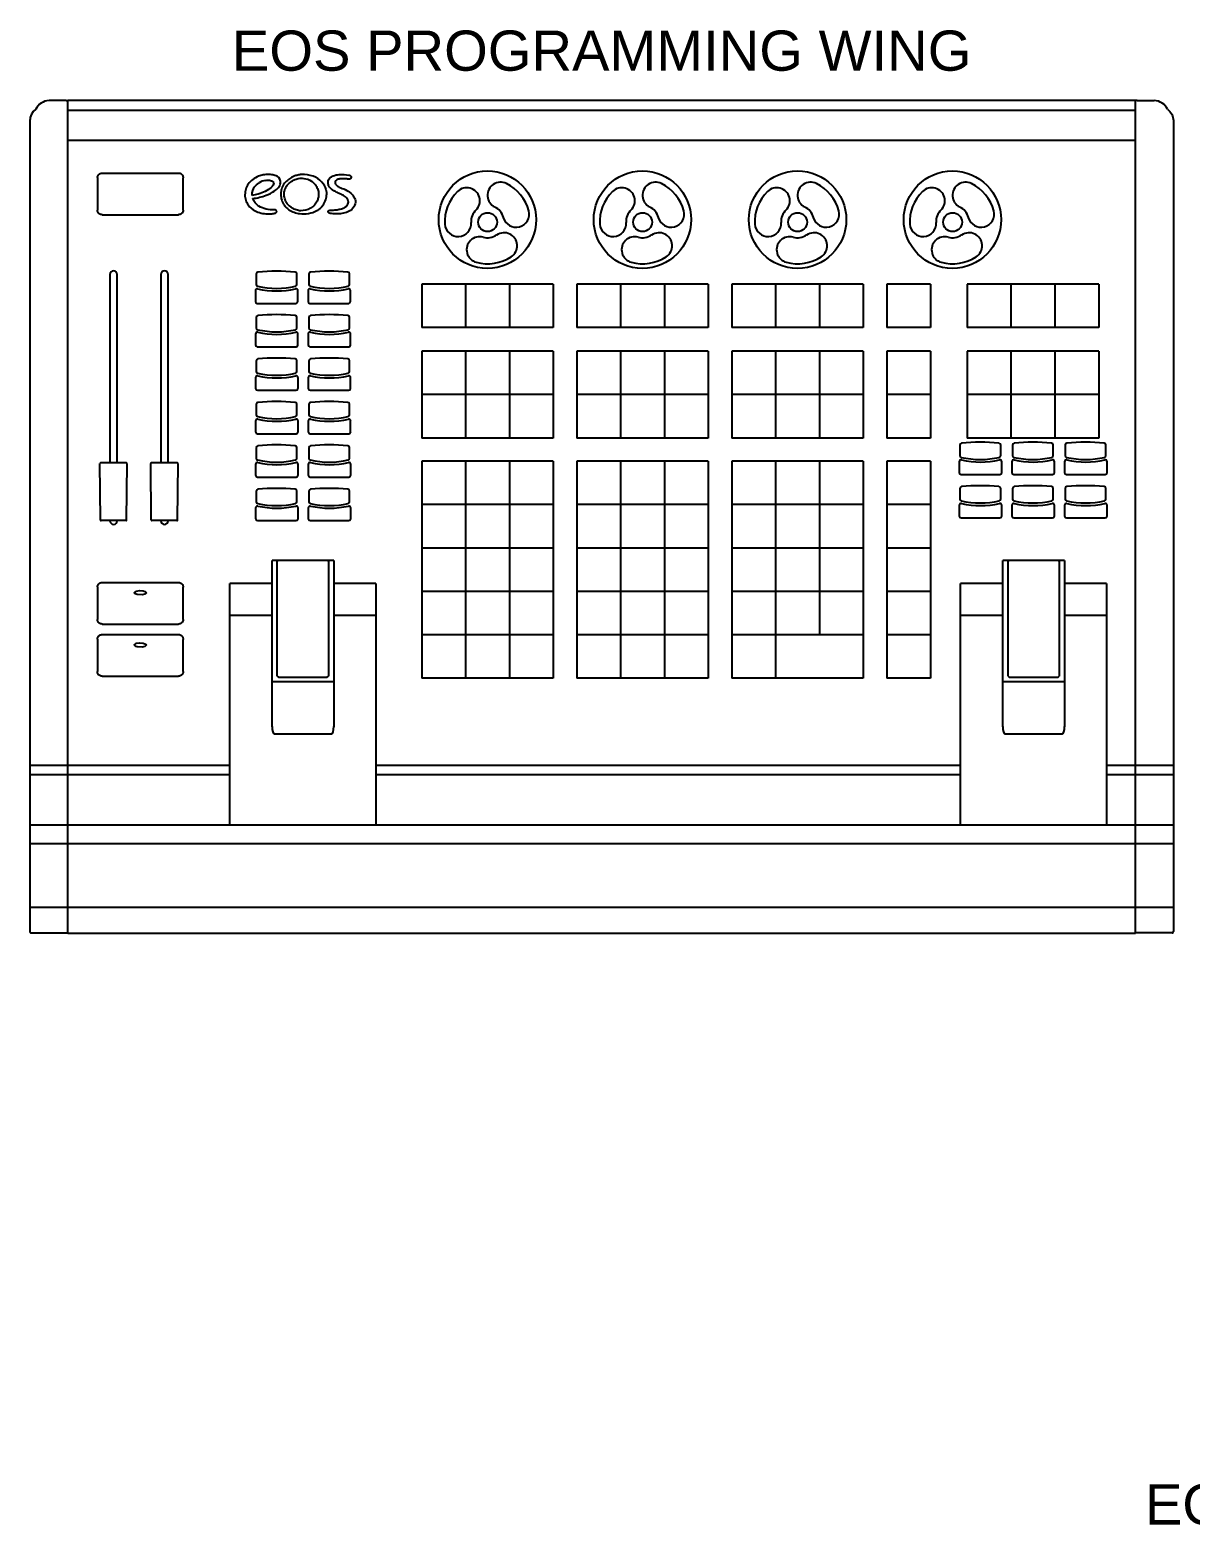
# Model space of a CAD drawing. Extents: x -49 to 275, y -8 to 142.
# Drawn here: x 40.23 to 60.06, y 45.81 to 71.37 of the extents above; entities that cross this region are included whole.
import ezdxf
from ezdxf.enums import TextEntityAlignment as Align

# ---------------------------------------------------------------- set-up
doc = ezdxf.new("R2010")
doc.units = 0
doc.header["$LTSCALE"] = 0.5
doc.header["$MEASUREMENT"] = 0
doc.layers.get('0').update_dxf_attribs({"linetype": 'CONTINUOUS'})
doc.layers.add('OBJECT', color=7, linetype='CONTINUOUS')
doc.layers.add('RISER', color=7, linetype='CONTINUOUS')
doc.styles.add('ARIAL', font='arial.ttf')

# ---------------------------------------------------------------- blocks, each defined once
blk = doc.blocks.new('*U42')
at = {"layer": 'RISER'}
for p, q in [((-9.155, 7.306), (-9.448, 7.303)), ((-9.155, 7.306), (-9.125, 7.304)), ((9.125, 7.304), (-9.125, 7.304)), ((-9.125, -6.937), (-9.125, 7.304)), ((9.155, 7.306), (9.125, 7.304)), ((9.125, -6.937), (9.125, 7.304)), ((9.155, 7.306), (9.448, 7.303)), ((-9.775, 6.96), (-9.775, 6.911)), ((-9.775, 6.908), (-9.775, -6.908)), ((9.125, 7.133), (-9.125, 7.133)), ((9.775, 6.96), (9.775, 6.911)), ((9.775, 6.908), (9.775, -6.908)), ((-9.125, 6.624), (9.125, 6.624)), ((-8.62, 5.987), (-8.62, 5.983)), ((-8.62, 5.983), (-8.62, 5.43)), ((-8.542, 6.064), (-7.233, 6.064)), ((-7.155, 5.987), (-7.155, 5.983)), ((-7.155, 5.43), (-7.155, 5.983)), ((-5.6, 5.435), (-5.601, 5.435)), ((-8.541, 5.352), (-7.234, 5.352)), ((-8.406, 4.329), (-8.406, 1.106)), ((-8.281, 1.106), (-8.281, 4.329)), ((-7.536, 4.329), (-7.536, 1.106)), ((-7.411, 1.106), (-7.411, 4.329)), ((-5.905, 4.34), (-5.905, 4.158)), ((-5.209, 4.158), (-5.209, 4.34)), ((-5.005, 4.34), (-5.005, 4.158)), ((-4.309, 4.158), (-4.309, 4.34)), ((-3.077, 4.164), (-3.077, 3.421)), ((-0.827, 4.164), (-3.077, 4.164)), ((-2.327, 4.164), (-2.327, 3.421)), ((-1.577, 4.164), (-1.577, 3.421)), ((-0.827, 4.164), (-0.827, 3.421)), ((-0.427, 4.164), (-0.427, 3.421)), ((1.823, 4.164), (-0.427, 4.164)), ((0.323, 4.164), (0.323, 3.421)), ((1.073, 4.164), (1.073, 3.421)), ((1.823, 4.164), (1.823, 3.421)), ((2.223, 4.164), (2.223, 3.421)), ((4.473, 4.164), (2.223, 4.164)), ((2.973, 4.164), (2.973, 3.421)), ((3.723, 4.164), (3.723, 3.421)), ((4.473, 4.164), (4.473, 3.421)), ((4.873, 4.164), (4.873, 3.421)), ((5.623, 4.164), (4.873, 4.164)), ((5.623, 4.164), (5.623, 3.421)), ((6.248, 4.164), (6.248, 3.421)), ((8.498, 4.164), (6.248, 4.164)), ((6.998, 4.164), (6.998, 3.421)), ((7.748, 4.164), (7.748, 3.421)), ((8.498, 4.164), (8.498, 3.421)), ((-5.92, 4.053), (-5.92, 3.866)), ((-5.194, 3.866), (-5.194, 4.053)), ((-5.02, 4.053), (-5.02, 3.866)), ((-4.294, 3.866), (-4.294, 4.053)), ((-5.905, 3.597), (-5.905, 3.415)), ((-5.889, 3.835), (-5.225, 3.835)), ((-5.209, 3.415), (-5.209, 3.597)), ((-5.005, 3.597), (-5.005, 3.415)), ((-4.989, 3.835), (-4.325, 3.835)), ((-4.309, 3.415), (-4.309, 3.597)), ((-0.827, 3.421), (-3.077, 3.421)), ((1.823, 3.421), (-0.427, 3.421)), ((4.473, 3.421), (2.223, 3.421)), ((5.623, 3.421), (4.873, 3.421)), ((8.498, 3.421), (6.248, 3.421)), ((-5.918, 3.31), (-5.918, 3.123)), ((-5.887, 3.092), (-5.224, 3.092)), ((-5.192, 3.123), (-5.192, 3.31)), ((-5.018, 3.31), (-5.018, 3.123)), ((-4.987, 3.092), (-4.324, 3.092)), ((-4.292, 3.123), (-4.292, 3.31)), ((-5.905, 2.855), (-5.905, 2.672)), ((-5.209, 2.672), (-5.209, 2.855)), ((-5.005, 2.855), (-5.005, 2.672)), ((-4.309, 2.672), (-4.309, 2.855)), ((-3.077, 3.019), (-3.077, 1.533)), ((-0.827, 3.019), (-3.077, 3.019)), ((-2.327, 3.019), (-2.327, 1.533)), ((-1.577, 3.019), (-1.577, 1.533)), ((-0.827, 3.019), (-0.827, 1.533)), ((-0.427, 3.019), (-0.427, 1.533)), ((1.823, 3.019), (-0.427, 3.019)), ((0.323, 3.019), (0.323, 1.533)), ((1.073, 3.019), (1.073, 1.533)), ((1.823, 3.019), (1.823, 1.533)), ((2.223, 3.019), (2.223, 1.533)), ((4.473, 3.019), (2.223, 3.019)), ((2.973, 3.019), (2.973, 1.533)), ((3.723, 3.019), (3.723, 1.533)), ((4.473, 3.019), (4.473, 1.533)), ((4.873, 3.019), (4.873, 1.533)), ((5.623, 3.019), (4.873, 3.019)), ((5.623, 3.019), (5.623, 1.533)), ((6.248, 3.019), (6.248, 1.533)), ((8.498, 3.019), (6.248, 3.019)), ((6.998, 3.019), (6.998, 1.533)), ((7.748, 3.019), (7.748, 1.533)), ((8.498, 3.019), (8.498, 1.533)), ((-5.917, 2.567), (-5.917, 2.38)), ((-5.191, 2.38), (-5.191, 2.567)), ((-5.017, 2.567), (-5.017, 2.38)), ((-4.291, 2.38), (-4.291, 2.567)), ((-5.886, 2.349), (-5.223, 2.349)), ((-4.986, 2.349), (-4.323, 2.349)), ((-5.905, 2.112), (-5.905, 1.93)), ((-5.209, 1.93), (-5.209, 2.112)), ((-5.005, 2.112), (-5.005, 1.93)), ((-4.309, 1.93), (-4.309, 2.112)), ((-0.827, 2.276), (-3.077, 2.276)), ((1.823, 2.276), (-0.427, 2.276)), ((4.473, 2.276), (2.223, 2.276)), ((5.623, 2.276), (4.873, 2.276)), ((8.498, 2.276), (6.248, 2.276)), ((-5.917, 1.825), (-5.917, 1.638)), ((-5.191, 1.638), (-5.191, 1.825)), ((-5.017, 1.825), (-5.017, 1.638)), ((-4.291, 1.638), (-4.291, 1.825)), ((-5.885, 1.607), (-5.222, 1.607)), ((-4.985, 1.607), (-4.322, 1.607)), ((-5.905, 1.369), (-5.905, 1.187)), ((-5.209, 1.187), (-5.209, 1.369)), ((-5.005, 1.369), (-5.005, 1.187)), ((-4.309, 1.187), (-4.309, 1.369)), ((-0.827, 1.533), (-3.077, 1.533)), ((1.823, 1.533), (-0.427, 1.533)), ((4.473, 1.533), (2.223, 1.533)), ((5.623, 1.533), (4.873, 1.533)), ((6.125, 1.414), (6.125, 1.232)), ((8.498, 1.533), (6.248, 1.533)), ((6.822, 1.232), (6.822, 1.414)), ((7.025, 1.414), (7.025, 1.232)), ((7.722, 1.232), (7.722, 1.414)), ((7.925, 1.414), (7.925, 1.232)), ((8.622, 1.232), (8.622, 1.414)), ((-8.569, 0.131), (-8.578, 1.096)), ((-8.122, 1.106), (-8.568, 1.106)), ((-8.121, 0.131), (-8.113, 1.096)), ((-7.699, 0.131), (-7.708, 1.096)), ((-7.252, 1.106), (-7.698, 1.106)), ((-7.251, 0.131), (-7.243, 1.096)), ((-5.916, 1.082), (-5.916, 0.895)), ((-5.19, 0.895), (-5.19, 1.082)), ((-5.016, 1.082), (-5.016, 0.895)), ((-4.29, 0.895), (-4.29, 1.082)), ((-3.077, 1.137), (-3.077, -2.576)), ((-0.827, 1.137), (-3.077, 1.137)), ((-2.327, 1.137), (-2.327, -2.576)), ((-1.577, 1.137), (-1.577, -2.576)), ((-0.827, 1.137), (-0.827, -2.576)), ((-0.427, 1.137), (-0.427, -2.576)), ((1.823, 1.137), (-0.427, 1.137)), ((0.323, 1.137), (0.323, -2.576)), ((1.073, 1.137), (1.073, -2.576)), ((1.823, 1.137), (1.823, -2.576)), ((2.223, 1.137), (2.223, -2.576)), ((4.473, 1.137), (2.223, 1.137)), ((2.973, 1.137), (2.973, -2.576)), ((3.723, 1.137), (3.723, -1.834)), ((4.473, 1.137), (4.473, -2.576)), ((4.873, 1.137), (4.873, -2.576)), ((5.623, 1.137), (4.873, 1.137)), ((5.623, 1.137), (5.623, -2.576)), ((6.115, 1.127), (6.115, 0.94)), ((6.841, 0.94), (6.841, 1.127)), ((7.015, 1.127), (7.015, 0.94)), ((7.741, 0.94), (7.741, 1.127)), ((7.915, 1.127), (7.915, 0.94)), ((8.641, 0.94), (8.641, 1.127)), ((-5.885, 0.864), (-5.221, 0.864)), ((-4.985, 0.864), (-4.321, 0.864)), ((6.146, 0.909), (6.81, 0.909)), ((7.046, 0.909), (7.71, 0.909)), ((7.946, 0.909), (8.61, 0.909)), ((-5.905, 0.626), (-5.905, 0.444)), ((-5.209, 0.444), (-5.209, 0.626)), ((-5.005, 0.626), (-5.005, 0.444)), ((-4.309, 0.444), (-4.309, 0.626)), ((6.125, 0.672), (6.125, 0.489)), ((6.822, 0.489), (6.822, 0.672)), ((7.025, 0.672), (7.025, 0.489)), ((7.722, 0.489), (7.722, 0.672)), ((7.925, 0.672), (7.925, 0.489)), ((8.622, 0.489), (8.622, 0.672)), ((-5.916, 0.339), (-5.916, 0.152)), ((-5.19, 0.152), (-5.19, 0.339)), ((-5.016, 0.339), (-5.016, 0.152)), ((-4.29, 0.152), (-4.29, 0.339)), ((-0.827, 0.394), (-3.077, 0.394)), ((1.823, 0.394), (-0.427, 0.394)), ((4.473, 0.394), (2.223, 0.394)), ((5.623, 0.394), (4.873, 0.394)), ((6.115, 0.384), (6.115, 0.197)), ((6.841, 0.197), (6.841, 0.384)), ((7.015, 0.384), (7.015, 0.197)), ((7.741, 0.197), (7.741, 0.384)), ((7.915, 0.384), (7.915, 0.197)), ((8.641, 0.197), (8.641, 0.384)), ((-8.131, 0.121), (-8.559, 0.121)), ((-8.406, 0.121), (-8.406, 0.118)), ((-8.281, 0.118), (-8.281, 0.121)), ((-7.261, 0.121), (-7.689, 0.121)), ((-7.536, 0.121), (-7.536, 0.118)), ((-7.411, 0.118), (-7.411, 0.121)), ((-5.884, 0.121), (-5.221, 0.121)), ((-4.984, 0.121), (-4.321, 0.121)), ((6.146, 0.166), (6.81, 0.166)), ((7.046, 0.166), (7.71, 0.166)), ((7.946, 0.166), (8.61, 0.166)), ((-0.827, -0.348), (-3.077, -0.348)), ((1.823, -0.348), (-0.427, -0.348)), ((4.473, -0.348), (2.223, -0.348)), ((5.623, -0.348), (4.873, -0.348)), ((-5.635, -3.404), (-5.635, -0.559)), ((-4.579, -0.559), (-5.635, -0.559)), ((-5.531, -0.564), (-5.545, -0.578)), ((-5.545, -2.538), (-5.545, -0.578)), ((-4.67, -0.578), (-4.683, -0.564)), ((-4.67, -0.578), (-4.67, -2.538)), ((-4.579, -0.559), (-4.579, -3.404)), ((6.857, -3.404), (6.857, -0.559)), ((7.914, -0.559), (6.857, -0.559)), ((6.962, -0.564), (6.948, -0.578)), ((6.948, -2.538), (6.948, -0.578)), ((7.823, -0.578), (7.809, -0.564)), ((7.823, -0.578), (7.823, -2.538)), ((7.914, -0.559), (7.914, -3.404)), ((-8.62, -1.014), (-8.62, -1.018)), ((-8.62, -1.018), (-8.62, -1.571)), ((-8.542, -0.937), (-7.233, -0.937)), ((-7.155, -1.014), (-7.155, -1.018)), ((-7.155, -1.571), (-7.155, -1.018)), ((-5.635, -0.957), (-6.357, -0.957)), ((-6.357, -5.088), (-6.357, -0.957)), ((-3.863, -0.957), (-4.579, -0.957)), ((-3.863, -0.957), (-3.863, -5.088)), ((6.857, -0.957), (6.135, -0.957)), ((6.135, -5.088), (6.135, -0.957)), ((8.63, -0.957), (7.914, -0.957)), ((8.63, -0.957), (8.63, -5.088)), ((-7.985, -1.116), (-7.985, -1.118)), ((-7.79, -1.118), (-7.79, -1.116)), ((-0.827, -1.091), (-3.077, -1.091)), ((1.823, -1.091), (-0.427, -1.091)), ((4.473, -1.091), (2.223, -1.091)), ((5.623, -1.091), (4.873, -1.091)), ((-5.635, -1.501), (-6.357, -1.501)), ((-3.863, -1.501), (-4.579, -1.501)), ((6.857, -1.501), (6.135, -1.501)), ((8.63, -1.501), (7.914, -1.501)), ((-8.541, -1.649), (-7.234, -1.649)), ((-8.62, -1.905), (-8.62, -1.91)), ((-8.62, -1.91), (-8.62, -2.462)), ((-8.542, -1.828), (-7.233, -1.828)), ((-7.985, -2.007), (-7.985, -2.009)), ((-7.79, -2.009), (-7.79, -2.007)), ((-7.155, -1.905), (-7.155, -1.91)), ((-7.155, -2.462), (-7.155, -1.91)), ((-0.827, -1.834), (-3.077, -1.834)), ((1.823, -1.834), (-0.427, -1.834)), ((4.473, -1.834), (2.223, -1.834)), ((5.623, -1.834), (4.873, -1.834)), ((-8.541, -2.54), (-7.234, -2.54)), ((-5.545, -2.538), (-5.525, -2.558)), ((-4.69, -2.558), (-4.67, -2.538)), ((6.948, -2.538), (6.968, -2.558)), ((7.803, -2.558), (7.823, -2.538)), ((-4.579, -2.635), (-5.635, -2.635)), ((-5.525, -2.558), (-4.69, -2.558)), ((-0.827, -2.576), (-3.077, -2.576)), ((1.823, -2.576), (-0.427, -2.576)), ((4.473, -2.576), (2.223, -2.576)), ((5.623, -2.576), (4.873, -2.576)), ((7.914, -2.635), (6.857, -2.635)), ((6.968, -2.558), (7.803, -2.558)), ((-4.618, -3.53), (-5.596, -3.53)), ((7.874, -3.53), (6.897, -3.53)), ((-9.775, -4.063), (-6.357, -4.063)), ((-3.857, -4.06), (6.135, -4.06)), ((8.635, -4.06), (9.775, -4.06)), ((-6.356, -4.226), (-9.775, -4.226)), ((6.136, -4.226), (-3.858, -4.226)), ((9.775, -4.226), (8.635, -4.226)), ((9.775, -5.088), (-9.775, -5.088)), ((9.775, -5.406), (-9.775, -5.406)), ((9.775, -6.493), (-9.775, -6.493)), ((-9.759, -6.927), (-9.125, -6.927)), ((-9.755, -6.927), (-9.755, -6.927)), ((-9.125, -6.937), (9.125, -6.937)), ((9.759, -6.927), (9.125, -6.927)), ((9.755, -6.927), (9.755, -6.927))]:
    blk.add_line(p, q, dxfattribs=at)
at = {"layer": 'RISER', "flags": 128}
for points in [[(-9.674, 7.156), (-9.717, 7.117), (-9.75, 7.069)], [(9.674, 7.156), (9.717, 7.117), (9.75, 7.069)], [(-7.79, -1.116), (-7.79, -1.119), (-7.792, -1.124), (-7.798, -1.13), (-7.812, -1.139), (-7.858, -1.15), (-7.943, -1.145), (-7.959, -1.14), (-7.976, -1.131), (-7.981, -1.126), (-7.985, -1.119), (-7.985, -1.115), (-7.984, -1.11), (-7.981, -1.104), (-7.972, -1.097), (-7.951, -1.086), (-7.899, -1.077), (-7.84, -1.082), (-7.809, -1.093), (-7.795, -1.104), (-7.791, -1.109), (-7.79, -1.114), (-7.79, -1.116)], [(-7.79, -2.007), (-7.79, -2.01), (-7.792, -2.015), (-7.798, -2.021), (-7.812, -2.03), (-7.858, -2.041), (-7.943, -2.037), (-7.959, -2.031), (-7.976, -2.022), (-7.981, -2.017), (-7.985, -2.011), (-7.985, -2.006), (-7.984, -2.001), (-7.981, -1.996), (-7.972, -1.988), (-7.951, -1.977), (-7.899, -1.968), (-7.84, -1.973), (-7.809, -1.984), (-7.795, -1.995), (-7.791, -2), (-7.79, -2.005), (-7.79, -2.007)]]:
    blk.add_lwpolyline(points, dxfattribs=at)
at = {"layer": 'RISER'}
for centre, radius in [((-1.953, 5.267), 0.833), ((0.697, 5.267), 0.833), ((3.349, 5.267), 0.833), ((5.997, 5.267), 0.833), ((-1.95, 5.225), 0.161), ((0.7, 5.225), 0.161), ((3.35, 5.225), 0.161), ((6, 5.225), 0.161)]:
    blk.add_circle(centre, radius, dxfattribs=at)
for centre, radius, start, end in [((-9.442, 7.046), 0.257, 91.1484, 154.6403), ((9.442, 7.046), 0.257, 25.3597, 88.8516), ((-5.704, 5.662), 0.279, 98.5851, 122.8048), ((-5.626, 5.893), 0.0192, 358.9163, 25.6273), ((-5.6, 5.91), 0.112, 350.5108, 62.8557), ((-1.729, 5.684), 0.223, 63.2468, 243.7956), ((-1.945, 5.232), 0.725, 15.0091, 64.0636), ((0.921, 5.684), 0.223, 63.2468, 243.7956), ((0.705, 5.232), 0.725, 15.0091, 64.0636), ((3.571, 5.684), 0.223, 63.2468, 243.7956), ((3.355, 5.232), 0.725, 15.0091, 64.0636), ((6.221, 5.684), 0.223, 63.2468, 243.7956), ((6.005, 5.232), 0.725, 15.0091, 64.0636), ((-4.938, 5.709), 0.238, 353.2989, 17.278), ((-1.962, 5.234), 0.719, 134.4211, 183.7294), ((-2.307, 5.59), 0.224, 315.0555, 135.0624), ((0.688, 5.234), 0.719, 134.4211, 183.7294), ((0.343, 5.59), 0.224, 315.0555, 135.0624), ((3.338, 5.234), 0.719, 134.4211, 183.7294), ((2.993, 5.59), 0.224, 315.0555, 135.0624), ((5.988, 5.234), 0.719, 134.4211, 183.7294), ((5.643, 5.59), 0.224, 315.0555, 135.0624), ((-1.956, 5.235), 0.276, 134.4211, 183.7294), ((-1.949, 5.234), 0.278, 15.0091, 64.0636), ((-1.464, 5.364), 0.225, 195.0334, 14.2489), ((0.694, 5.235), 0.276, 134.4211, 183.7294), ((0.701, 5.234), 0.278, 15.0091, 64.0636), ((1.186, 5.364), 0.225, 195.0334, 14.2489), ((3.344, 5.235), 0.276, 134.4211, 183.7294), ((3.351, 5.234), 0.278, 15.0091, 64.0636), ((3.836, 5.364), 0.225, 195.0334, 14.2489), ((5.994, 5.235), 0.276, 134.4211, 183.7294), ((6.001, 5.234), 0.278, 15.0091, 64.0636), ((6.486, 5.364), 0.225, 195.0334, 14.2489), ((-2.456, 5.204), 0.225, 184.1549, 3.2608), ((0.194, 5.204), 0.225, 184.1549, 3.2608), ((2.844, 5.204), 0.225, 184.1549, 3.2608), ((5.494, 5.204), 0.225, 184.1549, 3.2608), ((-2.086, 4.753), 0.223, 74.2475, 255.025), ((-1.952, 5.24), 0.282, 254.9063, 303.4395), ((-1.67, 4.819), 0.224, 303.8308, 124.1761), ((0.564, 4.753), 0.223, 74.2475, 255.025), ((0.698, 5.24), 0.282, 254.9063, 303.4395), ((0.98, 4.819), 0.224, 303.8308, 124.1761), ((3.214, 4.753), 0.223, 74.2475, 255.025), ((3.348, 5.24), 0.282, 254.9063, 303.4395), ((3.63, 4.819), 0.224, 303.8308, 124.1761), ((5.864, 4.753), 0.223, 74.2475, 255.025), ((5.998, 5.24), 0.282, 254.9063, 303.4395), ((6.28, 4.819), 0.224, 303.8308, 124.1761), ((-1.952, 5.248), 0.736, 254.9063, 303.4395), ((0.698, 5.248), 0.736, 254.9063, 303.4395), ((3.348, 5.248), 0.736, 254.9063, 303.4395), ((5.998, 5.248), 0.736, 254.9063, 303.4395), ((-8.344, 4.328), 0.0625, 0.7059, 179.2941), ((-7.474, 4.328), 0.0625, 0.7059, 179.2941), ((-5.874, 4.34), 0.0311, 95.0614, 179.7541), ((-5.557, 0.934), 3.451, 84.6793, 95.3207), ((-5.24, 4.34), 0.0311, 0.2463, 84.9384), ((-4.974, 4.34), 0.0311, 95.0614, 179.7541), ((-4.657, 0.934), 3.451, 84.6793, 95.3207), ((-4.34, 4.34), 0.0311, 0.2463, 84.9384), ((-5.874, 4.158), 0.031, 180.1972, 257.1407), ((-5.557, 5.523), 1.432, 256.9169, 283.0831), ((-5.24, 4.158), 0.031, 282.8595, 359.8024), ((-4.974, 4.158), 0.031, 180.1972, 257.1407), ((-4.657, 5.523), 1.432, 256.9169, 283.0831), ((-4.34, 4.158), 0.031, 282.8595, 359.8024), ((-5.889, 4.053), 0.0312, 76.9901, 179.6357), ((-5.889, 3.866), 0.0311, 180.282, 270.2776), ((-5.557, 5.524), 1.477, 257.2958, 282.7042), ((-5.225, 4.053), 0.0312, 0.3642, 103.0099), ((-5.225, 3.866), 0.0311, 269.7224, 359.718), ((-4.989, 4.053), 0.0312, 76.9901, 179.6357), ((-4.989, 3.866), 0.0311, 180.282, 270.2776), ((-4.657, 5.524), 1.477, 257.2958, 282.7042), ((-4.325, 4.053), 0.0312, 0.3642, 103.0099), ((-4.325, 3.866), 0.0311, 269.7224, 359.718), ((-5.874, 3.597), 0.0311, 95.0614, 179.7541), ((-5.557, 0.192), 3.451, 84.6793, 95.3207), ((-5.24, 3.597), 0.0311, 0.2463, 84.9384), ((-4.974, 3.597), 0.0311, 95.0614, 179.7541), ((-4.657, 0.192), 3.451, 84.6793, 95.3207), ((-4.34, 3.597), 0.0311, 0.2463, 84.9384), ((-5.887, 3.31), 0.0312, 76.9901, 179.6357), ((-5.874, 3.415), 0.031, 180.1972, 257.1407), ((-5.557, 4.78), 1.432, 256.9169, 283.0831), ((-5.555, 4.781), 1.477, 257.2958, 282.7042), ((-5.24, 3.415), 0.031, 282.8595, 359.8024), ((-5.224, 3.31), 0.0312, 0.3642, 103.0099), ((-4.987, 3.31), 0.0312, 76.9901, 179.6357), ((-4.974, 3.415), 0.031, 180.1972, 257.1407), ((-4.657, 4.78), 1.432, 256.9169, 283.0831), ((-4.655, 4.781), 1.477, 257.2958, 282.7042), ((-4.34, 3.415), 0.031, 282.8595, 359.8024), ((-4.324, 3.31), 0.0312, 0.3642, 103.0099), ((-5.887, 3.123), 0.0311, 180.282, 270.2776), ((-5.224, 3.123), 0.0311, 269.7224, 359.718), ((-4.987, 3.123), 0.0311, 180.282, 270.2776), ((-4.324, 3.123), 0.0311, 269.7224, 359.718), ((-5.874, 2.854), 0.0311, 95.0614, 179.7541), ((-5.557, -0.551), 3.451, 84.6793, 95.3207), ((-5.24, 2.854), 0.0311, 0.2463, 84.9384), ((-4.974, 2.854), 0.0311, 95.0614, 179.7541), ((-4.657, -0.551), 3.451, 84.6793, 95.3207), ((-4.34, 2.854), 0.0311, 0.2463, 84.9384), ((-5.886, 2.567), 0.0312, 76.9901, 179.6357), ((-5.874, 2.673), 0.031, 180.1972, 257.1407), ((-5.557, 4.038), 1.432, 256.9169, 283.0831), ((-5.554, 4.038), 1.477, 257.2958, 282.7042), ((-5.24, 2.673), 0.031, 282.8595, 359.8024), ((-5.223, 2.567), 0.0312, 0.3642, 103.0099), ((-4.986, 2.567), 0.0312, 76.9901, 179.6357), ((-4.974, 2.673), 0.031, 180.1972, 257.1407), ((-4.657, 4.038), 1.432, 256.9169, 283.0831), ((-4.654, 4.038), 1.477, 257.2958, 282.7042), ((-4.34, 2.673), 0.031, 282.8595, 359.8024), ((-4.323, 2.567), 0.0312, 0.3642, 103.0099), ((-5.886, 2.38), 0.0311, 180.282, 270.2776), ((-5.223, 2.38), 0.0311, 269.7224, 359.718), ((-4.986, 2.38), 0.0311, 180.282, 270.2776), ((-4.323, 2.38), 0.0311, 269.7224, 359.718), ((-5.874, 2.112), 0.0311, 95.0614, 179.7541), ((-5.557, -1.294), 3.451, 84.6793, 95.3207), ((-5.24, 2.112), 0.0311, 0.2463, 84.9384), ((-4.974, 2.112), 0.0311, 95.0614, 179.7541), ((-4.657, -1.294), 3.451, 84.6793, 95.3207), ((-4.34, 2.112), 0.0311, 0.2463, 84.9384), ((-5.885, 1.825), 0.0312, 76.9901, 179.6357), ((-5.874, 1.93), 0.031, 180.1972, 257.1407), ((-5.557, 3.295), 1.432, 256.9169, 283.0831), ((-5.554, 3.296), 1.477, 257.2958, 282.7042), ((-5.24, 1.93), 0.031, 282.8595, 359.8024), ((-5.222, 1.825), 0.0312, 0.3642, 103.0099), ((-4.985, 1.825), 0.0312, 76.9901, 179.6357), ((-4.974, 1.93), 0.031, 180.1972, 257.1407), ((-4.657, 3.295), 1.432, 256.9169, 283.0831), ((-4.654, 3.296), 1.477, 257.2958, 282.7042), ((-4.34, 1.93), 0.031, 282.8595, 359.8024), ((-4.322, 1.825), 0.0312, 0.3642, 103.0099), ((-5.886, 1.638), 0.0311, 180.282, 270.2776), ((-5.222, 1.638), 0.0311, 269.7224, 359.718), ((-4.986, 1.638), 0.0311, 180.282, 270.2776), ((-4.322, 1.638), 0.0311, 269.7224, 359.718), ((-5.874, 1.369), 0.0311, 95.0614, 179.7541), ((-5.557, -2.036), 3.451, 84.6793, 95.3207), ((-5.24, 1.369), 0.0311, 0.2463, 84.9384), ((-4.974, 1.369), 0.0311, 95.0614, 179.7541), ((-4.657, -2.036), 3.451, 84.6793, 95.3207), ((-4.34, 1.369), 0.0311, 0.2463, 84.9384), ((6.156, 1.414), 0.0311, 95.0614, 179.7541), ((6.473, -1.991), 3.451, 84.6793, 95.3207), ((6.791, 1.414), 0.0311, 0.2463, 84.9384), ((7.056, 1.414), 0.0311, 95.0614, 179.7541), ((7.373, -1.991), 3.451, 84.6793, 95.3207), ((7.691, 1.414), 0.0311, 0.2463, 84.9384), ((7.956, 1.414), 0.0311, 95.0614, 179.7541), ((8.273, -1.991), 3.451, 84.6793, 95.3207), ((8.591, 1.414), 0.0311, 0.2463, 84.9384), ((-5.885, 1.082), 0.0312, 76.9901, 179.6357), ((-5.874, 1.187), 0.031, 180.1972, 257.1407), ((-5.557, 2.552), 1.432, 256.9169, 283.0831), ((-5.553, 2.553), 1.477, 257.2958, 282.7042), ((-5.24, 1.187), 0.031, 282.8595, 359.8024), ((-5.221, 1.082), 0.0312, 0.3642, 103.0099), ((-4.985, 1.082), 0.0312, 76.9901, 179.6357), ((-4.974, 1.187), 0.031, 180.1972, 257.1407), ((-4.657, 2.552), 1.432, 256.9169, 283.0831), ((-4.653, 2.553), 1.477, 257.2958, 282.7042), ((-4.34, 1.187), 0.031, 282.8595, 359.8024), ((-4.321, 1.082), 0.0312, 0.3642, 103.0099), ((6.146, 1.127), 0.0312, 76.9901, 179.6357), ((6.156, 1.232), 0.031, 180.1972, 257.1407), ((6.473, 2.597), 1.432, 256.9169, 283.0831), ((6.478, 2.598), 1.477, 257.2958, 282.7042), ((6.791, 1.232), 0.031, 282.8595, 359.8024), ((6.81, 1.127), 0.0312, 0.3642, 103.0099), ((7.046, 1.127), 0.0312, 76.9901, 179.6357), ((7.056, 1.232), 0.031, 180.1972, 257.1407), ((7.373, 2.597), 1.432, 256.9169, 283.0831), ((7.378, 2.598), 1.477, 257.2958, 282.7042), ((7.691, 1.232), 0.031, 282.8595, 359.8024), ((7.71, 1.127), 0.0312, 0.3642, 103.0099), ((7.946, 1.127), 0.0312, 76.9901, 179.6357), ((7.956, 1.232), 0.031, 180.1972, 257.1407), ((8.273, 2.597), 1.432, 256.9169, 283.0831), ((8.278, 2.598), 1.477, 257.2958, 282.7042), ((8.591, 1.232), 0.031, 282.8595, 359.8024), ((8.61, 1.127), 0.0312, 0.3642, 103.0099), ((-5.885, 0.895), 0.0311, 180.282, 270.2776), ((-5.221, 0.895), 0.0311, 269.7224, 359.718), ((-4.985, 0.895), 0.0311, 180.282, 270.2776), ((-4.321, 0.895), 0.0311, 269.7224, 359.718), ((6.146, 0.94), 0.0311, 180.282, 270.2776), ((6.81, 0.94), 0.0311, 269.7224, 359.718), ((7.046, 0.94), 0.0311, 180.282, 270.2776), ((7.71, 0.94), 0.0311, 269.7224, 359.718), ((7.946, 0.94), 0.0311, 180.282, 270.2776), ((8.61, 0.94), 0.0311, 269.7224, 359.718), ((-5.874, 0.626), 0.0311, 95.0614, 179.7541), ((-5.557, -2.779), 3.451, 84.6793, 95.3207), ((-5.24, 0.626), 0.0311, 0.2463, 84.9384), ((-4.974, 0.626), 0.0311, 95.0614, 179.7541), ((-4.657, -2.779), 3.451, 84.6793, 95.3207), ((-4.34, 0.626), 0.0311, 0.2463, 84.9384), ((6.156, 0.671), 0.0311, 95.0614, 179.7541), ((6.473, -2.734), 3.451, 84.6793, 95.3207), ((6.791, 0.671), 0.0311, 0.2463, 84.9384), ((7.056, 0.671), 0.0311, 95.0614, 179.7541), ((7.373, -2.734), 3.451, 84.6793, 95.3207), ((7.691, 0.671), 0.0311, 0.2463, 84.9384), ((7.956, 0.671), 0.0311, 95.0614, 179.7541), ((8.273, -2.734), 3.451, 84.6793, 95.3207), ((8.591, 0.671), 0.0311, 0.2463, 84.9384), ((-5.884, 0.339), 0.0312, 76.9901, 179.6357), ((-5.874, 0.444), 0.031, 180.1972, 257.1407), ((-5.557, 1.809), 1.432, 256.9169, 283.0831), ((-5.553, 1.81), 1.477, 257.2958, 282.7042), ((-5.24, 0.444), 0.031, 282.8595, 359.8024), ((-5.221, 0.339), 0.0312, 0.3642, 103.0099), ((-4.984, 0.339), 0.0312, 76.9901, 179.6357), ((-4.974, 0.444), 0.031, 180.1972, 257.1407), ((-4.657, 1.809), 1.432, 256.9169, 283.0831), ((-4.653, 1.81), 1.477, 257.2958, 282.7042), ((-4.34, 0.444), 0.031, 282.8595, 359.8024), ((-4.321, 0.339), 0.0312, 0.3642, 103.0099), ((6.146, 0.384), 0.0312, 76.9901, 179.6357), ((6.156, 0.49), 0.031, 180.1972, 257.1407), ((6.473, 1.854), 1.432, 256.9169, 283.0831), ((6.478, 1.855), 1.477, 257.2958, 282.7042), ((6.791, 0.49), 0.031, 282.8595, 359.8024), ((6.81, 0.384), 0.0312, 0.3642, 103.0099), ((7.046, 0.384), 0.0312, 76.9901, 179.6357), ((7.056, 0.49), 0.031, 180.1972, 257.1407), ((7.373, 1.854), 1.432, 256.9169, 283.0831), ((7.378, 1.855), 1.477, 257.2958, 282.7042), ((7.691, 0.49), 0.031, 282.8595, 359.8024), ((7.71, 0.384), 0.0312, 0.3642, 103.0099), ((7.946, 0.384), 0.0312, 76.9901, 179.6357), ((7.956, 0.49), 0.031, 180.1972, 257.1407), ((8.273, 1.854), 1.432, 256.9169, 283.0831), ((8.278, 1.855), 1.477, 257.2958, 282.7042), ((8.591, 0.49), 0.031, 282.8595, 359.8024), ((8.61, 0.384), 0.0312, 0.3642, 103.0099), ((-8.559, 0.131), 0.00999, 180.4822, 269.9623), ((-8.344, 0.119), 0.0625, 180.7059, 359.2941), ((-8.131, 0.131), 0.00999, 270.0377, 359.5178), ((-7.689, 0.131), 0.00999, 180.4822, 269.9623), ((-7.474, 0.119), 0.0625, 180.7059, 359.2941), ((-7.261, 0.131), 0.00999, 270.0377, 359.5178), ((-5.884, 0.152), 0.0311, 180.282, 270.2776), ((-5.221, 0.152), 0.0311, 269.7224, 359.718), ((-4.984, 0.152), 0.0311, 180.282, 270.2776), ((-4.321, 0.152), 0.0311, 269.7224, 359.718), ((6.146, 0.197), 0.0311, 180.282, 270.2776), ((6.81, 0.197), 0.0311, 269.7224, 359.718), ((7.046, 0.197), 0.0311, 180.282, 270.2776), ((7.71, 0.197), 0.0311, 269.7224, 359.718), ((7.946, 0.197), 0.0311, 180.282, 270.2776), ((8.61, 0.197), 0.0311, 269.7224, 359.718), ((-9.755, -6.908), 0.02, 180, 271.5708), ((9.755, -6.908), 0.02, 268.4292, 0)]:
    blk.add_arc(centre, radius, start, end, dxfattribs=at)
for centre, major_axis, ratio, start_param, end_param in [((-9.525, 6.96), (0.248, -0.028), 0.990016, 2.79871, 3.253899), ((-8.568, 1.096), (-0.00762, 0.00656), 0.990851, -0.855737, 0.705971), ((-8.123, 1.096), (0.00762, 0.00656), 0.990851, -0.705971, 0.855737), ((-7.698, 1.096), (-0.00762, 0.00656), 0.990851, -0.855737, 0.705971), ((-7.253, 1.096), (0.00762, 0.00656), 0.990851, -0.705971, 0.855737), ((-5.595, -3.401), (0.001, 0.128), 0.312049, 1.589186, 3.143384), ((-4.619, -3.401), (-0.001, 0.128), 0.312049, 3.139802, 4.693999), ((6.897, -3.401), (0.001, 0.128), 0.312049, 1.589186, 3.143384), ((7.874, -3.401), (-0.001, 0.128), 0.312049, 3.139802, 4.693999)]:
    blk.add_ellipse(centre, major_axis=major_axis, ratio=ratio, start_param=start_param, end_param=end_param, dxfattribs=at)
at = {"layer": 'RISER', "extrusion": (0, 0, -1)}
blk.add_ellipse((9.525, 6.96), major_axis=(-0.248, -0.028), ratio=0.990016, start_param=2.79871, end_param=3.253899, dxfattribs=at)
at = {"layer": 'RISER'}
for points, knots in [([(-8.62, 5.987), (-8.619, 5.996), (-8.617, 6.013), (-8.604, 6.037), (-8.584, 6.054), (-8.562, 6.063), (-8.548, 6.064), (-8.542, 6.064)], [0, 0, 0, 0, 0.218276, 0.436812, 0.648899, 0.858441, 1, 1, 1, 1]), ([(-7.233, 6.064), (-7.224, 6.063), (-7.207, 6.062), (-7.183, 6.048), (-7.166, 6.029), (-7.157, 6.007), (-7.156, 5.993), (-7.155, 5.987)], [0, 0, 0, 0, 0.216593, 0.433429, 0.644538, 0.854269, 1, 1, 1, 1]), ([(-5.549, 6.01), (-5.572, 6.022), (-5.622, 6.035), (-5.702, 6.042), (-5.785, 6.034), (-5.911, 5.998), (-6.026, 5.916), (-6.088, 5.789), (-6.098, 5.724), (-6.099, 5.692)], [2.0780888, 2.0780888, 2.0780888, 2.0780888, 2.1640571, 2.2500253, 2.3446451, 2.4392649, 2.6876883, 2.7955217, 2.903355, 2.903355, 2.903355, 2.903355]), ([(-5.963, 5.628), (-5.885, 5.637), (-5.758, 5.669), (-5.611, 5.74), (-5.525, 5.811), (-5.494, 5.865), (-5.49, 5.892)], [1.3721825, 1.3721825, 1.3721825, 1.3721825, 1.6344887, 1.8064945, 1.9123466, 2.0047489, 2.0047489, 2.0047489, 2.0047489]), ([(-4.711, 5.78), (-4.726, 5.828), (-4.781, 5.927), (-4.934, 6.025), (-5.086, 6.046), (-5.196, 6.03), (-5.267, 6.008), (-5.34, 5.968), (-5.411, 5.908), (-5.467, 5.828), (-5.49, 5.728), (-5.482, 5.626), (-5.447, 5.54), (-5.399, 5.478), (-5.339, 5.428), (-5.261, 5.389), (-5.146, 5.363), (-5.011, 5.367), (-4.893, 5.403), (-4.817, 5.455), (-4.765, 5.507), (-4.722, 5.584), (-4.705, 5.649), (-4.702, 5.682)], [0, 0, 0, 0, 0.167268, 0.368327, 0.590425, 0.664797, 0.73917, 0.838753, 0.938337, 1.048395, 1.158452, 1.273699, 1.388945, 1.462366, 1.535786, 1.644689, 1.753591, 1.92336, 2.093129, 2.160266, 2.227402, 2.338158, 2.448914, 2.448914, 2.448914, 2.448914]), ([(-5.428, 5.691), (-5.429, 5.72), (-5.421, 5.779), (-5.379, 5.86), (-5.31, 5.923), (-5.254, 5.951), (-5.224, 5.962)], [0, 0, 0, 0, 0.0972758, 0.1945517, 0.299488, 0.4044243, 0.4044243, 0.4044243, 0.4044243]), ([(-5.224, 5.962), (-5.18, 5.974), (-5.088, 5.982), (-4.979, 5.945), (-4.911, 5.887), (-4.879, 5.842), (-4.859, 5.801), (-4.843, 5.756), (-4.835, 5.702), (-4.844, 5.64), (-4.866, 5.576), (-4.907, 5.511), (-4.952, 5.475), (-4.976, 5.462)], [0.4044243, 0.4044243, 0.4044243, 0.4044243, 0.5557352, 0.7070461, 0.7785301, 0.8500141, 0.8908539, 0.9316936, 1.0062569, 1.0719449, 1.137633, 1.2316727, 1.3257124, 1.3257124, 1.3257124, 1.3257124]), ([(-4.331, 5.585), (-4.334, 5.599), (-4.346, 5.627), (-4.389, 5.669), (-4.455, 5.703), (-4.53, 5.735), (-4.595, 5.768), (-4.637, 5.801), (-4.662, 5.833), (-4.676, 5.866), (-4.682, 5.919), (-4.654, 5.983), (-4.58, 6.026), (-4.468, 6.044), (-4.377, 6.039), (-4.322, 6.029)], [1.182769, 1.182769, 1.182769, 1.182769, 1.232339, 1.28191, 1.380802, 1.479694, 1.552063, 1.624433, 1.655777, 1.68712, 1.74265, 1.831595, 1.90507, 2.021706, 2.206554, 2.206554, 2.206554, 2.206554]), ([(-4.555, 5.919), (-4.557, 5.908), (-4.557, 5.887), (-4.541, 5.859), (-4.515, 5.839), (-4.462, 5.813), (-4.383, 5.783), (-4.298, 5.735), (-4.243, 5.675), (-4.223, 5.635), (-4.216, 5.615)], [2.6153211, 2.6153211, 2.6153211, 2.6153211, 2.6499489, 2.6845767, 2.7206227, 2.7566687, 2.8802921, 3.0039155, 3.0768969, 3.1498783, 3.1498783, 3.1498783, 3.1498783]), ([(-4.328, 5.959), (-4.347, 5.962), (-4.386, 5.966), (-4.435, 5.967), (-4.475, 5.963), (-4.506, 5.958), (-4.537, 5.947), (-4.553, 5.929), (-4.555, 5.919)], [2.3437161, 2.3437161, 2.3437161, 2.3437161, 2.4080104, 2.4723046, 2.5069947, 2.5416848, 2.5785029, 2.6153211, 2.6153211, 2.6153211, 2.6153211]), ([(-4.322, 6.029), (-4.312, 6.028), (-4.292, 6.021), (-4.277, 5.992), (-4.294, 5.961), (-4.317, 5.959), (-4.328, 5.959)], [2.2065544, 2.2065544, 2.2065544, 2.2065544, 2.2415293, 2.2737467, 2.3055547, 2.3437161, 2.3437161, 2.3437161, 2.3437161]), ([(-6.099, 5.691), (-6.098, 5.66), (-6.089, 5.599), (-6.038, 5.496), (-5.943, 5.418), (-5.824, 5.376), (-5.731, 5.364), (-5.653, 5.367), (-5.602, 5.373), (-5.567, 5.382), (-5.555, 5.399), (-5.555, 5.413), (-5.561, 5.425), (-5.573, 5.432), (-5.586, 5.436), (-5.596, 5.436), (-5.6, 5.435)], [0.0005884, 0.0005884, 0.0005884, 0.0005884, 0.1027409, 0.2048934, 0.3787346, 0.500364, 0.6219933, 0.69072, 0.7594467, 0.793608, 0.8087651, 0.8239222, 0.8383032, 0.8526841, 0.8683643, 0.8840444, 0.8840444, 0.8840444, 0.8840444]), ([(-5.601, 5.435), (-5.646, 5.434), (-5.737, 5.441), (-5.85, 5.485), (-5.926, 5.552), (-5.954, 5.601), (-5.963, 5.628)], [0.8845459, 0.8845459, 0.8845459, 0.8845459, 1.0358338, 1.1871216, 1.279652, 1.3721825, 1.3721825, 1.3721825, 1.3721825]), ([(-5.145, 5.419), (-5.171, 5.42), (-5.222, 5.431), (-5.287, 5.46), (-5.339, 5.497), (-5.383, 5.545), (-5.417, 5.61), (-5.427, 5.664), (-5.428, 5.691)], [1.5213147, 1.5213147, 1.5213147, 1.5213147, 1.6077399, 1.6941651, 1.7567898, 1.8194145, 1.9095701, 1.9997256, 1.9997256, 1.9997256, 1.9997256]), ([(-8.541, 5.352), (-8.55, 5.353), (-8.568, 5.355), (-8.591, 5.368), (-8.609, 5.388), (-8.618, 5.41), (-8.619, 5.424), (-8.62, 5.43)], [0, 0, 0, 0, 0.214329, 0.428862, 0.63858, 0.848554, 1, 1, 1, 1]), ([(-7.155, 5.43), (-7.156, 5.421), (-7.158, 5.403), (-7.172, 5.379), (-7.192, 5.362), (-7.214, 5.353), (-7.228, 5.352), (-7.234, 5.352)], [0, 0, 0, 0, 0.220925, 0.442154, 0.655572, 0.864802, 1, 1, 1, 1]), ([(-4.216, 5.615), (-4.206, 5.581), (-4.214, 5.504), (-4.288, 5.42), (-4.389, 5.379), (-4.5, 5.363), (-4.591, 5.367), (-4.65, 5.372), (-4.667, 5.384), (-4.674, 5.391), (-4.676, 5.402), (-4.675, 5.411), (-4.672, 5.416), (-4.67, 5.419), (-4.668, 5.422), (-4.654, 5.432), (-4.625, 5.429), (-4.585, 5.431), (-4.544, 5.434), (-4.505, 5.44), (-4.468, 5.448), (-4.435, 5.459), (-4.404, 5.47), (-4.38, 5.485), (-4.36, 5.5), (-4.334, 5.529), (-4.328, 5.562), (-4.331, 5.585)], [0, 0, 0, 0, 0.117832, 0.242867, 0.359654, 0.476441, 0.61542, 0.662302, 0.672376, 0.68245, 0.695091, 0.707733, 0.711814, 0.715896, 0.719977, 0.724059, 0.769202, 0.814345, 0.859488, 0.904631, 0.94587, 0.98711, 1.020406, 1.053703, 1.079152, 1.104602, 1.182769, 1.182769, 1.182769, 1.182769]), ([(-8.62, -1.014), (-8.619, -1.005), (-8.617, -0.988), (-8.604, -0.964), (-8.584, -0.947), (-8.562, -0.938), (-8.548, -0.937), (-8.542, -0.937)], [0, 0, 0, 0, 0.218276, 0.436812, 0.648899, 0.858441, 1, 1, 1, 1]), ([(-7.233, -0.937), (-7.224, -0.938), (-7.207, -0.94), (-7.183, -0.953), (-7.166, -0.972), (-7.157, -0.994), (-7.156, -1.008), (-7.155, -1.014)], [0, 0, 0, 0, 0.216593, 0.433429, 0.644538, 0.854269, 1, 1, 1, 1]), ([(-8.541, -1.649), (-8.55, -1.648), (-8.568, -1.647), (-8.591, -1.633), (-8.609, -1.614), (-8.618, -1.592), (-8.619, -1.577), (-8.62, -1.571)], [0, 0, 0, 0, 0.214329, 0.428862, 0.63858, 0.848554, 1, 1, 1, 1]), ([(-7.155, -1.571), (-7.156, -1.58), (-7.158, -1.598), (-7.172, -1.622), (-7.192, -1.639), (-7.214, -1.648), (-7.228, -1.649), (-7.234, -1.649)], [0, 0, 0, 0, 0.220925, 0.442154, 0.655572, 0.864802, 1, 1, 1, 1]), ([(-8.62, -1.905), (-8.619, -1.897), (-8.617, -1.879), (-8.604, -1.856), (-8.584, -1.838), (-8.562, -1.83), (-8.548, -1.829), (-8.542, -1.828)], [0, 0, 0, 0, 0.218276, 0.436812, 0.648899, 0.858441, 1, 1, 1, 1]), ([(-7.233, -1.828), (-7.224, -1.829), (-7.207, -1.831), (-7.183, -1.844), (-7.166, -1.864), (-7.157, -1.885), (-7.156, -1.9), (-7.155, -1.905)], [0, 0, 0, 0, 0.216593, 0.433429, 0.644538, 0.854269, 1, 1, 1, 1]), ([(-8.541, -2.54), (-8.55, -2.539), (-8.568, -2.538), (-8.591, -2.524), (-8.609, -2.505), (-8.618, -2.483), (-8.619, -2.468), (-8.62, -2.462)], [0, 0, 0, 0, 0.214329, 0.428862, 0.63858, 0.848554, 1, 1, 1, 1]), ([(-7.155, -2.462), (-7.156, -2.471), (-7.158, -2.489), (-7.172, -2.513), (-7.192, -2.53), (-7.214, -2.539), (-7.228, -2.54), (-7.234, -2.54)], [0, 0, 0, 0, 0.220925, 0.442154, 0.655572, 0.864802, 1, 1, 1, 1])]:
    blk.add_open_spline(points, degree=3, knots=knots, dxfattribs=at)
for points in [[(-5.974, 5.687), (-5.981, 5.805), (-5.912, 5.86), (-5.855, 5.896)], [(-5.607, 5.893), (-5.608, 5.841), (-5.671, 5.789), (-5.753, 5.751)], [(-5.745, 5.938), (-5.716, 5.942), (-5.686, 5.943), (-5.661, 5.937)], [(-5.661, 5.937), (-5.636, 5.932), (-5.618, 5.921), (-5.609, 5.902)], [(-5.753, 5.751), (-5.828, 5.715), (-5.916, 5.69), (-5.974, 5.679)], [(-5.974, 5.679), (-5.974, 5.681), (-5.974, 5.684), (-5.974, 5.687)], [(-4.976, 5.462), (-5.028, 5.432), (-5.087, 5.42), (-5.145, 5.419)]]:
    blk.add_open_spline(points, degree=3, dxfattribs=at)
at = {"layer": 'RISER', "color": 1, "insert": (0, 7.804), "char_height": 0.6875, "attachment_point": 8, "style": 'ARIAL'}
blk.add_mtext('EOS PROGRAMMING WING', dxfattribs=at)
at = {"layer": 'RISER', "color": 1, "style": 'ARIAL'}
blk.add_attdef('STATIONID', text='', height=0.688, dxfattribs=at).set_placement((0, 8.904), align=Align.CENTER)
blk.add_attdef('DRAWINGREF', text='', height=0.688, dxfattribs=at).set_placement((0, -7.437), align=Align.TOP_CENTER)
blk = doc.blocks.new('*U48')
at = {"layer": 'RISER', "color": 1, "insert": (0, 16.791), "char_height": 0.6875, "attachment_point": 8, "style": 'ARIAL'}
blk.add_mtext('EOS APEX 20 CONTROL CONSOLE', dxfattribs=at)
at = {"layer": 'RISER', "color": 1, "style": 'ARIAL'}
blk.add_attdef('STATIONID', text='', height=0.688, dxfattribs=at).set_placement((0, 17.891), align=Align.CENTER)
blk.add_attdef('DRAWINGREF', text='', height=0.688, dxfattribs=at).set_placement((0, -9.423), align=Align.TOP_CENTER)

msp = doc.modelspace()

# ---------------------------------------------------------------- block references
msp.add_blockref('*U42', (50.003, 62.863))
at = {"layer": 'OBJECT'}
msp.add_blockref('*U48', (67.35, 29.015), dxfattribs=at)

doc.saveas('drawing.dxf')
